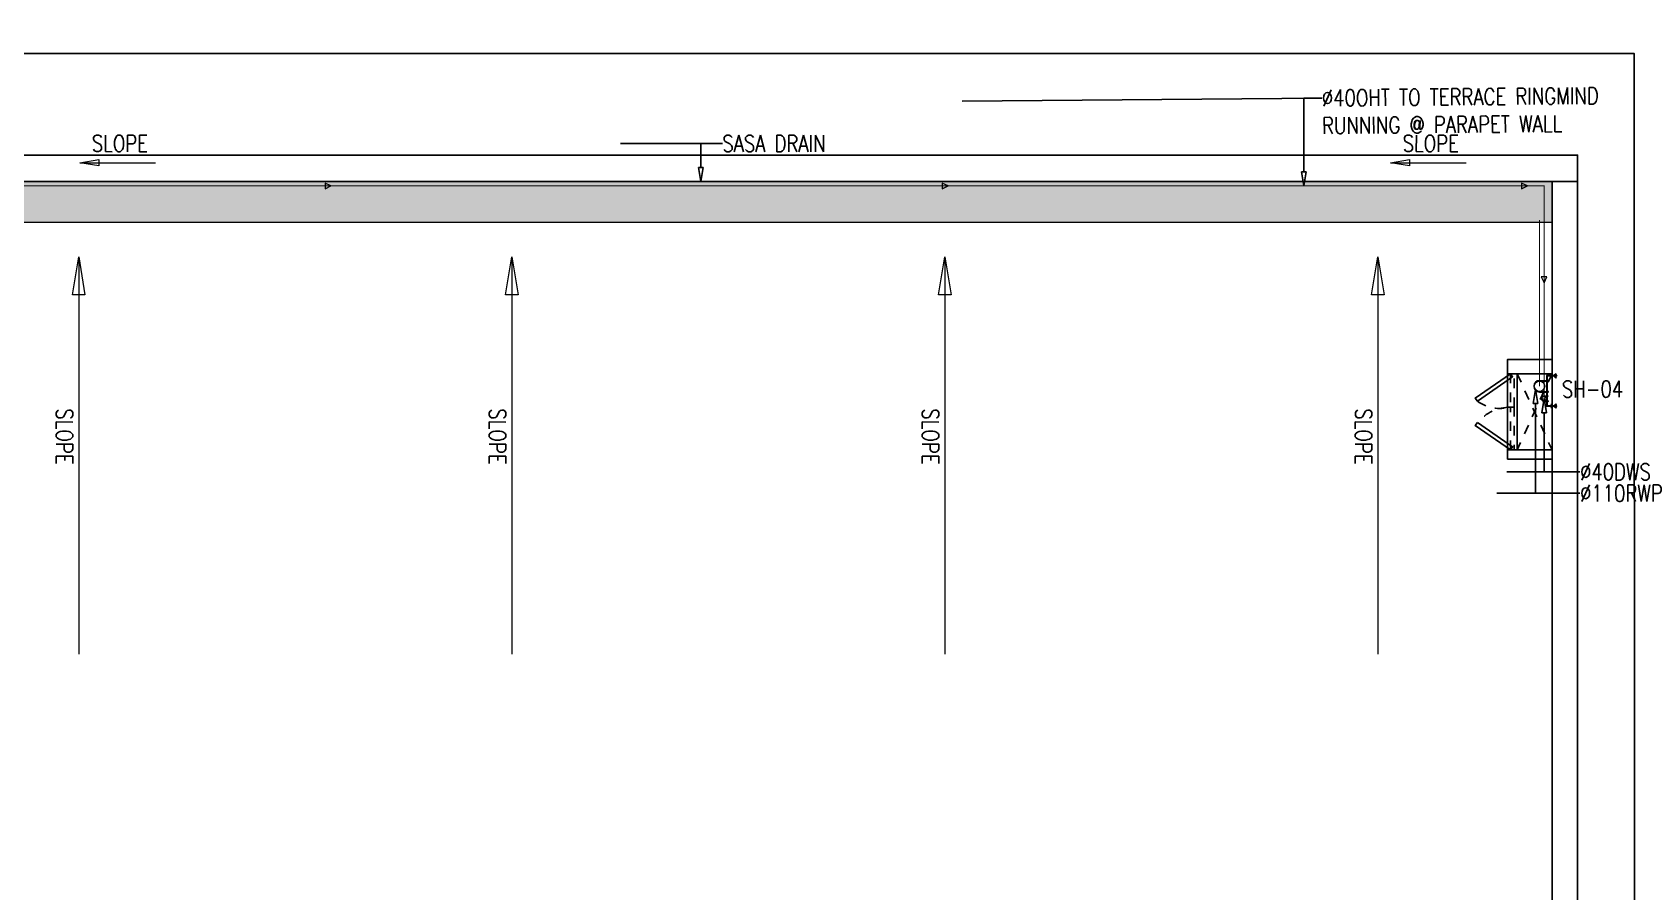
# Model space of a CAD drawing. Header units: metres. Extents: x 42 to 199, y -121 to 268.
# Drawn here: x 112.84 to 129.83, y 137.92 to 147 of the extents above; entities that cross this region are included whole.
import ezdxf
from ezdxf import colors
from ezdxf.entities.mleader import LeaderData, LeaderLine
from ezdxf.math import Vec2, Vec3

# ---------------------------------------------------------------- set-up
doc = ezdxf.new("R2010")
doc.units = ezdxf.units.M
doc.header["$LTSCALE"] = 0.3
doc.linetypes.add('DASHED', pattern=[0.75, 0.5, -0.25])
doc.linetypes.add('HIDDEN', pattern=[0.375, 0.25, -0.125])
doc.layers.get('0').update_dxf_attribs({"color": 8})
for name, color, linetype in [('A-DWV', 8, 'Continuous'), ('A-ELEVATION 3', 8, 'Continuous'), ('A-ELEVATION 5', 8, 'Continuous'), ('A-Hidden-Above', 8, 'HIDDEN'), ('AGI-RWP', 4, 'Continuous')]:
    doc.layers.add(name, color=color, linetype=linetype)
for name, color, linetype, lineweight in [('AGI- TEXT', 7, 'Continuous', 0), ('AGI-EX RAIN WATER', 4, 'Continuous', 0), ('AGI-PHE -DWS-RINGMOND', 151, 'Continuous', 0), ('DA HOUSE ARCH LAYOUT', 8, 'Continuous', 9), ('PHE - DWS', 3, 'DASHED', 0), ('PHE CLAMP', 7, 'Continuous', 0), ('PHE-BWS', 3, 'Continuous', 0), ('PHE-CLAMP', 7, 'Continuous', 0), ('PHE-RWP', 4, 'HIDDEN', 0)]:
    doc.layers.add(name, color=color, linetype=linetype, lineweight=lineweight)
doc.styles.add('ROMANS', font='romans.shx', dxfattribs={"width": 0.8, "height": 0.5})
doc.styles.get("Standard").update_dxf_attribs({"font": 'arial.ttf'})
doc.styles.add('T225', font='romans.shx', dxfattribs={"width": 0.8, "height": 0.25})
doc.dimstyles.get("Standard").update_dxf_attribs({"dimtxt": 0.3, "dimasz": 0.25, "dimexe": 0.18, "dimexo": 0.0625, "dimgap": 0.09, "dimtad": 0, "dimtih": 1, "dimtoh": 1, "dimzin": 0, "dimdsep": 46, "dimtxsty": 'Standard', "dimblk": 'ARCHTICK', "dimcen": 0.09, "dimclrd": 256, "dimclre": 256, "dimclrt": 256, "dimadec": 0, "dimazin": 0, "dimtfac": 1, "dimtofl": 0, "dimtmove": 0, "dimatfit": 3, "dimfxl": 1, "dimtolj": 1, "dimtzin": 0, "dimlwd": -1, "dimlwe": -1, "dimarcsym": 0})

# ---------------------------------------------------------------- blocks, each defined once
blk = doc.blocks.new('SCREEN')
at = {"layer": 'A-ELEVATION 3', "color": 8, "transparency": 33554495}
blk.add_lwpolyline([(208.0660177825221, 31.01688879953048), (208.0660177825221, 27.01688879953898), (217.9362436759412, 27.01663293339863), (217.9362436759412, 36.81714465857829), (229.1208616185122, 36.81637776903358), (229.1208616329733, 37.56688879953882), (229.7212897127737, 37.56688879953882), (229.7203624070499, 46.95094970110929), (209.7550146734799, 46.95094954343227)], dxfattribs=at)
blk = doc.blocks.new('DA HOUSE ARCH LAYOUT')
at = {"layer": 'A-ELEVATION 3', "color": 8, "transparency": 33554534}
blk.add_lwpolyline([(-0.2549999999982333, 191.4700000000011), (16.74000000000052, 191.4700000000011), (16.7402976878513, 202.1101177603483), (19.24016151059868, 202.1100478194787, 0.764694442728418), (19.70037576576379, 201.9649999999921), (32.02480460077811, 201.9649991620494), (32.0248039731282, 200.7849998279213), (29.99076466433689, 200.7849998312053), (29.9907652899235, 197.2700000000017, 0.546786974153738), (30.73141554190852, 196.9340368020484, -0.1246971877189889), (31.35049952685654, 197.0908715502681, -0.4142135623730918), (32.65079210646047, 195.7905789706642, -0.4142135623731015), (31.35049952685654, 194.4902863910603, -0.1318520333812736), (30.59750665066758, 194.7099690781808, 0.5099980252209538), (29.99076528992339, 194.2396953047503), (29.99076524310306, 187.4700925782379), (30.22076524310307, 187.4700925782379), (30.22093078401286, 185.2613448709391, 0.2897575956743871)], format="xyb", dxfattribs=at)
at = {"color": 8}
blk.add_wipeout([(-11.74999999999864, 187.3699463236045), (-11.74999999999864, 207.62995821467445), (32.724807862820114, 207.62994788606994), (32.72433998361139, 197.1700000000009), (20.940000278969055, 197.1700000000009), (20.940000278969055, 187.37000016470216)], dxfattribs=at).dxf.layer = 'A-ELEVATION 5'
at = {"layer": 'A-DWV', "color": 8, "linetype": 'Continuous'}
for points in [[(30.96641732712118, 203.7298733139449), (31.33868589237528, 203.9870915422483), (31.31594775041174, 204.0200001566228), (30.94367918515763, 203.7627819283194)], [(30.96641732712118, 203.5051516368782), (31.33868589237528, 203.2479334085748), (31.31594775041174, 203.2150247942004), (30.94367918515763, 203.4722430225037)]]:
    blk.add_lwpolyline(points, close=True, dxfattribs=at)
at = {"layer": 'A-ELEVATION 3', "color": 8, "transparency": 33554687}
for points in [[(32.0248033896662, 206.0503583701579), (-0.7000316850013633, 206.0503556803178), (-0.7000316850013633, 206.3299051428594), (32.0248033896662, 206.3299078326995)], [(31.75479042795223, 206.0503570252378), (32.0248033896662, 206.0503570252378), (32.0248033896662, 198.2999221980201), (31.75479042795223, 198.2999221980201)], [(31.28594775041171, 204.0200001566228), (31.75479042795223, 204.0200001566228), (31.75479042795223, 204.1699999671239), (31.28594775041171, 204.1699999671239)], [(31.38594775041167, 203.2150247942004), (31.38594775041167, 204.0200001566228), (31.28594775041171, 204.0200001566228), (31.28594775041171, 203.2150247942004)], [(31.28594775041171, 203.1150247942004), (31.75479042795223, 203.1150247942004), (31.75479042795223, 203.2150247942004), (31.28594775041171, 203.2150247942004)]]:
    blk.add_lwpolyline(points, close=True, dxfattribs=at)
at = {"layer": 'A-Hidden-Above', "color": 8}
for p, q in [((31.38594775041167, 204.0200001566228), (31.75479042795223, 203.2150247942004)), ((31.75479042795223, 204.0200001566228), (31.38594775041167, 203.2150247942004))]:
    blk.add_line(p, q, dxfattribs=at)
for points in [[(31.3559477504117, 203.6675124754116), (31.3559477504117, 204.0200001566228), (31.31594775041174, 204.0200001566228), (31.31594775041174, 203.6675124754116)], [(31.3559477504117, 203.6675124754116), (31.3559477504117, 203.2150247942004), (31.31594775041174, 203.2150247942004), (31.31594775041174, 203.6675124754116)]]:
    blk.add_lwpolyline(points, close=True, dxfattribs=at)
for centre, radius, start, end in [((31.20564205533083, 204.0599863384438), 0.4076801191262248, 234.0700873732238, 285.6981420291478), ((31.32488055083206, 203.1908669643474), 0.4767292083991826, 91.07365294303601, 138.7571508650525)]:
    blk.add_arc(centre, radius, start, end, dxfattribs=at)
at = {"layer": 'A-Hidden-Above', "color": 8, "ltscale": 0.25}
blk.add_blockref('SCREEN', (-197.0960582708815, 160.4531112004621), dxfattribs=at)
blk = doc.blocks.new('GFHDGFGHFD')
at = {"layer": 'PHE-CLAMP'}
for p, q in [((63416.16442029153, -441.5214311680647), (63371.80687241627, -441.5213703662048)), ((63416.16442029153, -441.5214305720183), (63371.80687241627, -441.5213698418702)), ((63416.16442029153, -449.8935961327406), (63371.80687963647, -449.8936343756395)), ((63416.16442029153, -449.8935956559035), (63371.80687963647, -449.8936338988024)), ((63416.16442029153, -452.8907795748564), (63416.16442029153, -438.5500436625334)), ((63416.16442029153, -452.8907790980193), (63416.16442029153, -438.5500431856963)), ((63424.40965871488, -442.1878014407012), (63416.16442169224, -442.1878014407012)), ((63424.40965871488, -442.1878008446547), (63416.16442169224, -442.1878008446547)), ((63424.40965868508, -449.1149074635359), (63416.16442169224, -449.1149074635359)), ((63424.40965868508, -449.1149068674895), (63416.16442169224, -449.1149068674895)), ((63424.40965871488, -437.8943582377287), (63416.83131782686, -437.8943581185194)), ((63424.40965871488, -437.8943576416823), (63416.83131782686, -437.8943576416823)), ((63424.40965868508, -453.5464651188704), (63416.83131779706, -453.5464651188704)), ((63424.40965868508, -453.546464522824), (63416.83131779706, -453.546464522824)), ((63424.40965868508, -455.9998454651686), (63424.40965871488, -435.4409777722212)), ((63424.40965868508, -455.9998449883315), (63424.40965871488, -435.4409772953841)), ((63431.07107938801, -422.0604849657866), (63427.00658701335, -422.0604848465773)), ((63427.00658701335, -422.0604848465773), (63427.00658689415, -469.2422239384505)), ((63431.07107938801, -422.0604843697402), (63427.00658701335, -422.0604843697402)), ((63427.00658701335, -422.0604843697402), (63427.00658689415, -469.2422234616133)), ((63427.00658692395, -455.930788000569), (63427.00658695375, -435.3719206652495)), ((63427.00658692395, -455.9307874045226), (63427.00658695375, -435.3719201884123)), ((63427.00658689415, -469.2422239384505), (63431.07107929861, -469.2422239384505)), ((63427.00658689415, -469.2422234616133), (63431.07107929861, -469.2422234616133)), ((63431.07107929861, -469.2422239384505), (63431.07107938801, -422.0604849657866)), ((63431.07107929861, -469.2422234616133), (63431.07107938801, -422.0604843697402)), ((63464.31221507465, -442.776087244496), (63431.07107932841, -442.6762528023573)), ((63464.31221507465, -442.7760867676589), (63431.07107932841, -442.6762523255202)), ((63464.31221504485, -448.8525112471434), (63431.07107932841, -448.7526768050047)), ((63464.31221504485, -448.8525107703063), (63431.07107932841, -448.7526763281676)), ((63431.99163614189, -443.6956758103224), (63431.23737688338, -447.8150909743163)), ((63431.99163614189, -443.6956753334853), (63431.23737688338, -447.8150904974791)), ((63435.3546609429, -443.7027113041731), (63434.60040168439, -447.8221265873763)), ((63435.3546609429, -443.7027105889174), (63434.60040168439, -447.8221261105391)), ((63438.71768577372, -443.709746440396), (63437.96342669403, -447.8291617235991)), ((63438.71768577372, -443.7097458443495), (63437.96342669403, -447.8291612467619)), ((63442.08071075355, -443.716782053456), (63441.32645152484, -447.8361972174498)), ((63442.08071075355, -443.7167815766188), (63441.32645152484, -447.8361966214034)), ((63445.44373555457, -443.7238173088881), (63444.68947629606, -447.8432325920912)), ((63445.44373555457, -443.7238167128417), (63444.68947629606, -447.8432321152541)), ((63448.80676038539, -443.7308526835295), (63448.05250109707, -447.8502679667326)), ((63448.80676038539, -443.7308520874831), (63448.05250109707, -447.8502674898955)), ((63470.58092112814, -423.1132204136702), (63450.02236710464, -442.776087244496)), ((63470.58092112814, -423.1132198176238), (63450.02236710464, -442.7760867676589)), ((63470.58092100894, -468.5153781971785), (63450.02236707484, -448.8525112471434)), ((63470.58092100894, -468.5153777203413), (63450.02236707484, -448.8525107703063)), ((63452.16978560363, -443.7378880581709), (63451.41552634512, -447.8573032221648)), ((63452.16978560363, -443.7378874621245), (63451.41552634512, -447.8573027453276)), ((63455.53281040465, -443.7449233136031), (63454.77855114614, -447.8643383583876)), ((63455.53281040465, -443.7449227175566), (63454.77855114614, -447.8643378815505)), ((63458.89583520567, -443.7519585690352), (63458.14157615577, -447.8713739714476)), ((63458.89583520567, -443.751958092198), (63458.14157615577, -447.8713734946105)), ((63462.2588602153, -443.7589939436766), (63461.50460095679, -447.8784092268797)), ((63462.2588602153, -443.7589934668395), (63461.50460095679, -447.8784087500426)), ((63477.71130342757, -430.5684077343794), (63464.31221507465, -443.3837295374724)), ((63477.71130342757, -430.568407138333), (63464.31221507465, -443.3837290606352)), ((63464.31221507465, -442.776087244496), (63464.31221504485, -448.8525112471434)), ((63464.31221507465, -442.7760867676589), (63464.31221504485, -448.8525107703063)), ((63477.71130333816, -461.0601908764693), (63464.31221504485, -448.244868954167)), ((63477.71130333816, -461.0601903996321), (63464.31221504485, -448.2448684773299)), ((63474.9391124097, -449.8022229275557), (63465.94050975119, -449.8022229275557)), ((63474.9391124097, -449.8022224507185), (63465.94050975119, -449.8022223315093)), ((63474.9391124395, -441.7767153582427), (63465.99243237053, -441.7767153582427)), ((63474.9391124395, -441.7767148814055), (63465.99243237053, -441.7767147621962)), ((63474.9391124097, -453.6155223450514), (63469.92751340543, -453.6155223450514)), ((63474.9391124097, -453.615521749005), (63469.92751340543, -453.615521749005)), ((63474.9391124395, -437.9634158215376), (63469.97943599497, -437.9634158215376)), ((63474.9391124395, -437.9634153447005), (63469.97943599497, -437.9634153447005)), ((63470.58092112814, -423.1132204136702), (63477.71130342757, -430.5684077343794)), ((63470.58092112814, -423.1132198176238), (63477.71130342757, -430.568407138333)), ((63477.71130333816, -461.0601908764693), (63470.58092100894, -468.5153781971785)), ((63477.71130333816, -461.0601903996321), (63470.58092100894, -468.5153777203413)), ((63474.9391124395, -437.9634158215376), (63474.9391124097, -453.6155223450514)), ((63474.9391124395, -437.9634153447005), (63474.9391124097, -453.615521749005)), ((63483.6230333594, -442.7455157837721), (63474.9391124395, -442.7455156645628)), ((63483.6230333594, -442.7455151877257), (63474.9391124395, -442.7455151877257)), ((63483.6230333296, -448.8525112471434), (63474.9391124097, -448.8525112471434)), ((63483.6230333296, -448.8525107703063), (63474.9391124097, -448.8525107703063)), ((63475.85044757997, -443.7143519720885), (63475.09618829166, -447.8643384775969)), ((63475.85044757997, -443.714351376042), (63475.09618829166, -447.8643378815505)), ((63479.21347235118, -443.721386989102), (63478.45921353971, -447.8713740906569)), ((63479.21347235118, -443.7213865122649), (63478.45921353971, -447.8713734946105)), ((63482.57649759924, -443.7284224829527), (63481.82223834073, -447.8784092268797)), ((63482.57649759924, -443.7284220061156), (63481.82223834073, -447.8784087500426)), ((63483.6230333296, -446.2096910080763), (63483.50796346342, -447.8784092268797)), ((63483.6230333296, -446.2096905312392), (63483.50796346342, -447.8784087500426)), ((63483.6230333594, -442.7455157837721), (63483.6230333296, -448.8525112471434)), ((63483.6230333594, -442.7455151877257), (63483.6230333296, -448.8525107703063))]:
    blk.add_line(p, q, dxfattribs=at)
for centre, radius, start, end in [((63416.87629254138, -438.6070953211638), 0.714154543229398, 86.38922105019607, 184.5820601874807), ((63416.87629254138, -438.6070947251173), 0.714154543229398, 86.38922105019607, 184.5820601874807), ((63416.87629233276, -452.8337280354353), 0.714154543229398, 184.5820597592248, 273.6107785087016), ((63416.87629233276, -452.8337275585982), 0.714154543229398, 184.5820597592248, 273.6107785087016), ((63425.70570071017, -435.5666013560149), 1.302115769448283, 2.489810021209232, 174.4637004594756), ((63425.70570071017, -435.5666008791777), 1.302115769448283, 2.489810021209232, 174.4637004594756), ((63425.70570068037, -455.8742220005843), 1.302115769448283, 185.5362991115522, 357.5101897651456), ((63425.70570068037, -455.8742214045378), 1.302115769448283, 185.5362991115522, 357.5101897651456), ((63433.3893847016, -444.1804886660429), 1.479440691843173, 97.21709453834181, 160.8707643617731), ((63433.3893847016, -444.1804880699965), 1.479440691843173, 97.21709453834181, 160.8707643617731), ((63433.20277498638, -447.3355443081709), 1.479440691843173, 284.733630909158, 340.8044970311096), ((63433.20277498638, -447.3355438313338), 1.479440691843173, 284.733630909158, 340.8044970311096), ((63436.75240950262, -444.1875238022658), 1.479440691843173, 97.21709453834181, 160.8707643617731), ((63436.75240950262, -444.1875233254286), 1.479440691843173, 97.21709453834181, 160.8707643617731), ((63436.56579978739, -447.3425796828124), 1.479440691843173, 284.2649724355953, 340.8044970311096), ((63436.56579978739, -447.3425792059752), 1.479440691843173, 284.2649724355953, 340.8044970311096), ((63440.11543433343, -444.1945594153258), 1.479440691843173, 97.21709453834181, 160.8707643617731), ((63440.11543433343, -444.1945589384886), 1.479440691843173, 97.21709453834181, 160.8707643617731), ((63439.92882500564, -447.3496150574538), 1.479440691843173, 284.733630909158, 340.8044970311096), ((63439.92882500564, -447.3496145806166), 1.479440691843173, 284.733630909158, 340.8044970311096), ((63443.47845910465, -444.2015946707579), 1.479440691843173, 97.21709453834181, 160.8707643617731), ((63443.47845910465, -444.2015941939208), 1.479440691843173, 97.21709453834181, 160.8707643617731), ((63443.29184980666, -447.3566505513045), 1.479440691843173, 284.2649724355953, 340.8044970311096), ((63443.29184980666, -447.3566500744673), 1.479440691843173, 284.2649724355953, 340.8044970311096), ((63446.8414843527, -444.2086300453993), 1.479440691843173, 97.21709453834181, 160.8707643617731), ((63446.8414843527, -444.2086295685622), 1.479440691843173, 97.21709453834181, 160.8707643617731), ((63446.65487463748, -447.3636856875273), 1.479440691843173, 283.780925081239, 340.8044970311096), ((63446.65487463748, -447.3636852106902), 1.479440691843173, 283.780925081239, 340.8044970311096), ((63450.20450936233, -444.2156654200408), 1.479440691843173, 97.21709453834181, 160.8707643617731), ((63450.20450936233, -444.2156649432036), 1.479440691843173, 97.21709453834181, 160.8707643617731), ((63450.01789961731, -447.3707205853316), 1.479440691843173, 277.2170945383418, 340.8044970311096), ((63450.01789961731, -447.3707210621687), 1.479440691843173, 277.2170945383418, 340.8044970311096), ((63453.56753419315, -444.2227007946822), 1.479440691843173, 97.21709453834181, 160.8707643617731), ((63453.56753419315, -444.222700317845), 1.479440691843173, 97.21709453834181, 160.8707643617731), ((63453.38092441832, -447.3777565560194), 1.479440691843173, 277.2170945383418, 340.8044970311096), ((63453.38092441832, -447.3777560791823), 1.479440691843173, 277.2170945383418, 340.8044970311096), ((63456.93055896436, -444.2297360501143), 1.479440691843173, 97.21709453834181, 160.8707643617731), ((63456.93055896436, -444.2297354540678), 1.479440691843173, 97.21709453834181, 160.8707643617731), ((63456.74394924914, -447.3847916922423), 1.479440691843173, 277.2170945383418, 340.8044970311096), ((63456.74394924914, -447.3847912154051), 1.479440691843173, 277.2170945383418, 340.8044970311096), ((63460.29358376538, -444.2367713055464), 1.479440691843173, 97.21709453834181, 160.8707643617731), ((63460.29358376538, -444.2367705902907), 1.479440691843173, 97.21709453834181, 160.8707643617731), ((63460.10697449719, -447.391827186093), 1.479440691843173, 277.2170945383418, 340.8044970311096), ((63460.10697449719, -447.3918265900465), 1.479440691843173, 277.2170945383418, 340.8044970311096), ((63463.65660880481, -444.2438069186064), 1.479440691843173, 97.21709453834181, 160.8707643617731), ((63463.65660880481, -444.2438062033507), 1.479440691843173, 97.21709453834181, 160.8707643617731), ((63473.69856183206, -447.3777565560194), 1.479440691843173, 326.9848748612696, 340.8044970311096), ((63473.69856183206, -447.3777560791823), 1.479440691843173, 326.9848748612696, 340.8044970311096), ((63477.2481963483, -444.1991644701811), 1.479440691843173, 97.21709453834181, 160.8707643617731), ((63477.2481963483, -444.1991638741347), 1.479440691843173, 97.21709453834181, 160.8707643617731), ((63477.06158663308, -447.3847918114516), 1.479440691843173, 277.2170945383418, 340.8044970311096), ((63477.06158663308, -447.3847913346144), 1.479440691843173, 277.2170945383418, 340.8044970311096), ((63480.61122111951, -444.2061999640318), 1.479440691843173, 97.21709453834181, 160.8707643617731), ((63480.61122111951, -444.2061993679854), 1.479440691843173, 97.21709453834181, 160.8707643617731), ((63480.42461140429, -447.391827186093), 1.479440691843173, 277.2170945383418, 340.8044970311096), ((63480.42461140429, -447.3918267092558), 1.479440691843173, 277.2170945383418, 340.8044970311096), ((63482.11033697402, -447.391827186093), 1.479440691843173, 277.2170945383418, 340.8044970311096), ((63482.11033697402, -447.3918267092558), 1.479440691843173, 277.2170945383418, 340.8044970311096), ((63483.97424615895, -444.2132353386733), 1.479440691843173, 103.7328848242568, 160.8707643617731), ((63483.97424615895, -444.2132347426268), 1.479440691843173, 103.7328848242568, 160.8707643617731)]:
    blk.add_arc(centre, radius, start, end, dxfattribs=at)
blk = doc.blocks.new('CARE - DWS')
at = {"layer": 'PHE - DWS', "ltscale": 0.025}
h = blk.add_hatch(color=256, dxfattribs=at)
h.paths.add_polyline_path([(-1.8626451e-09, 24.47783232480288, -0.404273194992781), (24.46363768912852, 0.8334904238581657), (24.46363681927323, -0.8335159197449684, -0.3820590465330287), (1.881901554763316, -24.40538305230439), (-1.88188948482275, -24.40538398176432, -0.9622430997248241)])
h.paths.add_polyline_path([(-1.8626451e-09, -21.2141213491559, 1), (-1.8626451e-09, 21.2141213491559, 1)], flags=16)
for radius in [24.47783232563058, 21.21412134887984]:
    blk.add_circle((0, 0), radius, dxfattribs=at)
blk = doc.blocks.new('CLAMP DW')
at = {"layer": 'PHE CLAMP', "color": 7, "linetype": 'Continuous'}
for p, q in [((-29.46354842447545, 0.4875577240381972), (-29.46354842447545, -24.47543000813312)), ((-24.46354842447545, 0.4875577240381972), (-24.46354842447545, -24.47543000813312)), ((-33.88735743976972, -36.19892166512102), (-33.88736441279276, -32.69890115129681)), ((-21.53970196898063, -37.6989058577062), (-32.38734567583548, -37.69892746734315)), ((-29.46354842445299, -32.69889233828144), (-29.46353069112742, -41.60057958333768)), ((-25.96350719701787, -43.10058140081214), (-27.96351892719317, -43.1005853855598)), ((-24.46351914181852, -32.69888237812444), (-24.46350140849296, -41.60056962203925)), ((-20.03969618045571, -36.19889407893329), (-20.03970315347875, -32.69887356510909)), ((20.0453120844897, -36.19890603281263), (20.04530511267161, -32.69891740465809)), ((21.54531018425129, -37.69889816977499), (32.39285506757564, -37.6988765603349)), ((24.46908079943751, -32.69890859172301), (24.46909853260152, -41.60051474118055)), ((25.96909663122169, -43.10050687814291), (27.96909014101425, -43.10050289457298)), ((29.46906453111551, -32.69889863165676), (29.46908226427952, -41.60050478111429)), ((33.89284718969949, -36.19887844801765), (33.8928402178814, -32.69888981872169))]:
    blk.add_line(p, q, dxfattribs=at)
at = {"layer": 'PHE CLAMP', "color": 7}
for p, q in [((29.46905328257503, 0.4148494402206851), (29.46906453108909, -24.47543369550567)), ((24.46904994658325, -1.004900524472759), (24.46906453109477, -24.47544626343733))]:
    blk.add_line(p, q, dxfattribs=at)
for radius in [29.48797946463543, 24.48797946463543]:
    blk.add_arc((-0.0009491305854681, -0.0101471206144197), radius, 357.8789302765012, 182.475436234448, dxfattribs=at)
at = {"layer": 'PHE CLAMP', "color": 7, "linetype": 'Continuous'}
for centre, radius, start, end in [((-32.38734866411085, -36.19891867684564), 1.500008792146241, 180.0001141922252, 270.0001141922252), ((-27.96352191546855, -41.60057659506229), 1.500008792146241, 180.0001141922252, 270.0001141922252), ((-25.96351018415182, -41.60057261031464), 1.500008792146241, 270.0001141922252, 0.0001141922252526), ((-21.53970495725602, -36.19889706720868), 1.500008792146241, 270.0001141922252, 0.0001141922252526), ((21.54530719600313, -36.19890304456447), 1.499995126859234, 180.0001141922252, 270.0001141922252), ((25.96909364297353, -41.60051175293238), 1.499995126859234, 180.0001141922252, 270.0001141922252), ((27.96908715276609, -41.60050776936245), 1.499995126859234, 270.0001141922252, 0.0001141922251993), ((32.39285207932748, -36.19888143512439), 1.499995126859234, 270.0001141922252, 0.0001141922251993)]:
    blk.add_arc(centre, radius, start, end, dxfattribs=at)
at = {"layer": 'PHE - DWS', "rotation": 180}
blk.add_blockref('CARE - DWS', (0, 0), dxfattribs=at)
blk = doc.blocks.new('RWP - RISER 160')
at = {"layer": 'PHE CLAMP'}
for p, q in [((-98.85942948667801, 122.4704098583097), (-98.85944344045127, 115.4659216239233)), ((-95.85750000865663, 125.4723274051939), (-74.14842932892498, 125.4722841583825)), ((-90.00641173543406, 0), (-90.00621971499642, 106.6445817844251)), ((-90.00619046157223, 115.4659039872313), (-90.00615497305988, 133.2805891659154)), ((-87.00422549492214, 136.2825067126869), (-83.0016607725993, 136.282498739376)), ((-79.99999999860302, 0.0004798713198397), (-79.99980797991157, 106.6445618500074)), ((-79.99977874348406, 115.4658840536067), (-79.99974325508809, 133.2805692316106)), ((-71.14651181118097, 122.4703546512974), (-71.14652576483786, 115.4658664169146)), ((71.14651181118097, 122.4703546512974), (71.14652576483786, 115.4658664169146)), ((95.85750000865663, 125.4723274051939), (74.14842932892498, 125.4722841583825)), ((79.99977874348406, 115.4658840536067), (79.99974325508809, 133.2805692316106)), ((79.99999999860302, 0.0004798713198397), (79.99980797991157, 106.6445618500074)), ((87.00422549492214, 136.2825067126869), (83.0016607725993, 136.282498739376)), ((90.00619046157223, 115.4659039872313), (90.00615497305988, 133.2805891659154)), ((90.00641173543406, 0), (90.00621971499642, 106.6445817844251)), ((98.85942948667801, 122.4704098583097), (98.85944344045127, 115.4659216239233))]:
    blk.add_line(p, q, dxfattribs=at)
for centre, radius, start, end in [((-95.85750598926096, 122.4704038784948), 3.00192353007014, 89.99988584779545, 179.9998858630116), ((0, 0), 90.0064117354503, 180, 0), ((-87.00423147552645, 133.2805831861005), 3.00192353007014, 89.99988584779545, 179.9998858630116), ((-83.00166675343644, 133.2805752121057), 3.00192353007014, 359.9998858630116, 89.99988584779545), ((-74.14843530952929, 122.4703606317962), 3.00192353007014, 359.9998858630116, 89.99988584779545), ((74.14843530952929, 122.4703606317962), 3.00192353007014, 90.00011414553444, 180.0001141369883), ((83.00166675343644, 133.2805752121057), 3.00192353007014, 90.00011414553444, 180.0001141369883), ((87.00423147552645, 133.2805831861005), 3.00192353007014, 0.0001141369883656, 90.00011414553444), ((95.85750598926096, 122.4704038784948), 3.00192353007014, 0.0001141369883656, 90.00011414553444)]:
    blk.add_arc(centre, radius, start, end, dxfattribs=at)
at = {"layer": 'PHE-RWP', "linetype": 'ByBlock'}
blk.add_circle((0, 0), 80, dxfattribs=at)
blk = doc.blocks.new('_ArchTick')
at = {"color": 6, "linetype": 'ByBlock', "const_width": 0.045}
blk.add_lwpolyline([(-0.1499999999999773, -0.1500000000000909), (0.1499999999999773, 0.1500000000000909)], dxfattribs=at)
blk = doc.blocks.new('direction')
at = {"color": 0}
blk.add_lwpolyline([(-1.224999999976717, 2.450000000004366), (0, 0), (1.224999999976717, 2.450000000004366), (-1.224999999976717, 2.450000000004366)], dxfattribs=at)
blk = doc.blocks.new('_ClosedBlank')
at = {"color": 0, "linetype": 'ByBlock', "lineweight": -2}
for p, q in [((-1, 0.1666666666666667), (0, 0)), ((-1, 0.1666666666666667), (-1, -0.1666666666666667)), ((0, 0), (-1, -0.1666666666666667))]:
    blk.add_line(p, q, dxfattribs=at)

msp = doc.modelspace()

# ---------------------------------------------------------------- block references
at = {"layer": 'DA HOUSE ARCH LAYOUT'}
msp.add_blockref('DA HOUSE ARCH LAYOUT', (97.14617690863253, -60.62801776344169), dxfattribs=at)

# ---------------------------------------------------------------- next in the draw order: hatches: boundary and pattern name
at = {"layer": 'AGI-EX RAIN WATER'}
h = msp.add_hatch(dxfattribs=at)
h.set_pattern_fill('ANGLE', color=256, scale=0.05)
h.set_pattern_definition([(0, (0, 0), (0, 0.3492500000000001), [0.254, -0.09525]), (90, (0, 0), (-0.3492500000000001, 2.138539473011066e-17), [0.254, -0.09525])])
h.paths.add_polyline_path([(104.5661075616964, 144.99444695069), (104.5661076450122, 145.42444695069), (96.44615584536214, 145.4241831648779), (96.44615584536214, 144.9941831648779)])
h.paths.add_polyline_path([(110.611176864051, 144.9945806764302), (110.6111769473668, 145.4245806764302), (104.6411089324115, 145.4245806764302), (104.6411089324115, 144.9945806764302)])
h.paths.add_polyline_path([(128.9009672734649, 144.9945806764302), (128.9009672734648, 145.4245806764302), (111.3837986340702, 145.4245806764302), (111.3837985322163, 144.9945806764302)])

# ---------------------------------------------------------------- next in the draw order: linework, layer by layer
msp.add_lwpolyline([(111.3837986340702, 145.4245806764302), (111.3837985322163, 144.9945806764302), (128.9009672734649, 144.9945806764302), (128.9009672734651, 144.9945806764303), (128.9009672734649, 144.9945806764302), (128.9009672734648, 145.4245806764302)], close=True, dxfattribs=at)
at = {"layer": 'AGI-PHE -DWS-RINGMOND', "linetype": 'ByBlock', "ltscale": 0.25, "const_width": 0.01}
msp.add_lwpolyline([(92.53105614885115, 131.3447256487717), (92.58034498670807, 131.3447256487717), (92.58034498670807, 131.1412106031855), (87.05270823922436, 131.1412106031855), (87.05270823922436, 145.4080928212118), (94.00413427390257, 145.4080928212118), (94.00413427390257, 144.8543358647437), (95.082047494818, 144.8543358647437), (95.08204954482669, 145.3766459084346), (128.8169464269055, 145.3766459084346), (128.8169454002902, 143.1286281966433)], dxfattribs=at)
at = {"layer": 'AGI-RWP', "const_width": 0.01, "elevation": -2.157976579421135e-10}
msp.add_lwpolyline([(128.7689383021097, 143.2595341947349), (128.7689383021097, 145.0181506356237)], dxfattribs=at)
at = {"layer": 'PHE-CLAMP'}
for p, q in [((128.8422082209329, 143.3727987593849), (128.8422083861392, 143.0456273545972)), ((128.8507644716811, 143.36449788471), (128.8507646087499, 143.0539282336098))]:
    msp.add_line(p, q, dxfattribs=at)

# ---------------------------------------------------------------- next in the draw order: block references
at = {"layer": 'AGI-EX RAIN WATER', "xscale": 0.0006870492739757116, "yscale": 0.0006870492739757116, "zscale": 0.0006870492739757116, "rotation": 269.9998968358839}
msp.add_blockref('RWP - RISER 160', (128.7689383021097, 143.2595341947349), dxfattribs=at)
at = {"layer": 'PHE CLAMP', "xscale": 0.02499999999999996, "yscale": 0.02499999999999996, "zscale": 0.02499999999999996, "rotation": 90.00000000000124}
for p in [(115.9940058709918, 145.3766459084346), (122.5173037577801, 145.3766459084346), (128.6401504070989, 145.3766459084345)]:
    msp.add_blockref('direction', p, dxfattribs=at)
at = {"layer": 'PHE CLAMP', "xscale": 0.02499999999999996, "yscale": 0.02499999999999996, "zscale": 0.02499999999999996}
msp.add_blockref('direction', (128.8169459135979, 144.353309836687), dxfattribs=at)
at = {"layer": 'PHE-BWS', "xscale": -0.00100943602873165, "yscale": 0.00100943602873165, "zscale": 0.00100943602873165, "rotation": 90}
msp.add_blockref('CLAMP DW', (128.8173655156136, 143.1286281966433, 3.50498605560472e-09), dxfattribs=at)
at = {"layer": 'PHE-CLAMP', "xscale": -0.0009914745083166722, "yscale": 0.0009914745083166722, "zscale": 0.0009914745083166722, "rotation": 180}
for p in [(66.01067715380626, 142.9267406899203), (66.01067732614865, 142.6078701715219)]:
    msp.add_blockref('GFHDGFGHFD', p, dxfattribs=at)

# ---------------------------------------------------------------- next in the draw order: texts
at = {"layer": 'AGI- TEXT', "color": 0, "width": 117.8434983269017, "style": 'ROMANS'}
for s, insert, char_height, attachment_point, rotation in [('\\pxql;SLOPE', (231.3090282208746, 145.4178174814561), 0.1749999999999999, 9, 359.84373891976577), ('\\pxql;SLOPE', (245.165609055694, 145.4178174814561), 0.1749999999999999, 9, 359.84373891976577), ('SLOPE', (113.2656514721184, 143.0252878065919), 0.175, 1, 269.8426986751224), ('SLOPE', (117.8428624528543, 143.0252878065919), 0.175, 1, 269.8426986751224), ('SLOPE', (122.4200734335902, 143.0252878065919), 0.175, 1, 269.8426986751224), ('SLOPE', (126.997284414326, 143.0252878065919), 0.175, 1, 269.8426986751224)]:
    msp.add_mtext(s, dxfattribs=dict(at, insert=insert, char_height=char_height, attachment_point=attachment_point, rotation=rotation))
at = {"layer": 'AGI- TEXT', "color": 1, "insert": (246.8481749707422, 143.6392979538045), "char_height": 0.175, "width": 117.8434983269017, "attachment_point": 3, "rotation": 0.1573013248776227, "style": 'ROMANS'}
msp.add_mtext('\\pxql;SH-04', dxfattribs=at)

# ---------------------------------------------------------------- next in the draw order: leaders
at = {"color": 1}
for points, override in [([(113.3388939408096, 145.6222872572403, 29.77760175099684), (114.1377930607873, 145.6222872572402, 29.77760175099684)], {"dimscale": 20, "dimtxt": 150, "dimasz": 0.01, "dimexe": 3, "dimexo": 3, "dimgap": 2, "dimzin": 12, "dimcen": 0, "dimclrd": 1, "dimadec": 2, "dimazin": 3, "dimtfac": 1, "dimtofl": 1, "dimldrblk": 'ClosedBlank', "dimtvp": 50, "dimlwd": 13, "dimlwe": 13, "dimarcsym": 1}), ([(127.195474775629, 145.6222872572403, 29.77760175099684), (127.9943738956067, 145.6222872572402, 29.77760175099684)], {"dimscale": 20, "dimtxt": 150, "dimasz": 0.01, "dimexe": 3, "dimexo": 3, "dimgap": 2, "dimzin": 12, "dimcen": 0, "dimclrd": 1, "dimadec": 2, "dimazin": 3, "dimtfac": 1, "dimtofl": 1, "dimldrblk": 'ClosedBlank', "dimtvp": 50, "dimlwd": 13, "dimlwe": 13, "dimarcsym": 1}), ([(113.3282685117937, 144.6271222099496), (113.3282685117937, 140.4286378157042)], {"dimscale": 20, "dimtxt": 150, "dimasz": 0.02, "dimexe": 3, "dimexo": 3, "dimgap": 2, "dimzin": 12, "dimcen": 0, "dimclrd": 1, "dimadec": 2, "dimazin": 3, "dimtfac": 1, "dimtofl": 1, "dimldrblk": 'ClosedBlank', "dimtvp": 50, "dimlwd": 13, "dimlwe": 13, "dimarcsym": 1}), ([(117.9054794925295, 144.6271222099496), (117.9054794925295, 140.4286378157042)], {"dimscale": 20, "dimtxt": 150, "dimasz": 0.02, "dimexe": 3, "dimexo": 3, "dimgap": 2, "dimzin": 12, "dimcen": 0, "dimclrd": 1, "dimadec": 2, "dimazin": 3, "dimtfac": 1, "dimtofl": 1, "dimldrblk": 'ClosedBlank', "dimtvp": 50, "dimlwd": 13, "dimlwe": 13, "dimarcsym": 1}), ([(122.4826904732654, 144.6271222099496), (122.4826904732654, 140.4286378157042)], {"dimscale": 20, "dimtxt": 150, "dimasz": 0.02, "dimexe": 3, "dimexo": 3, "dimgap": 2, "dimzin": 12, "dimcen": 0, "dimclrd": 1, "dimadec": 2, "dimazin": 3, "dimtfac": 1, "dimtofl": 1, "dimldrblk": 'ClosedBlank', "dimtvp": 50, "dimlwd": 13, "dimlwe": 13, "dimarcsym": 1}), ([(127.0599014540012, 144.6271222099496), (127.0599014540012, 140.4286378157042)], {"dimscale": 20, "dimtxt": 150, "dimasz": 0.02, "dimexe": 3, "dimexo": 3, "dimgap": 2, "dimzin": 12, "dimcen": 0, "dimclrd": 1, "dimadec": 2, "dimazin": 3, "dimtfac": 1, "dimtofl": 1, "dimldrblk": 'ClosedBlank', "dimtvp": 50, "dimlwd": 13, "dimlwe": 13, "dimarcsym": 1})]:
    msp.add_leader(points, dimstyle='Standard', override=override, dxfattribs=at)
at = {"layer": 'AGI-EX RAIN WATER'}
ml = msp.add_multileader_mtext('Standard', dxfattribs=at)
ml.set_content('SASA DRAIN', color=1, style='T225')
ml.set_leader_properties()
ml.set_arrow_properties(name='CLOSEDBLANK')
ml.build(insert=Vec2(0, 0))
ml.multileader.update_dxf_attribs({"text_right_attachment_type": 6, "text_top_attachment_type": 0, "text_bottom_attachment_type": 0, "dogleg_length": 0.36, "arrow_head_size": 0.15})
ctx = ml.context
ctx.base_point, ctx.char_height, ctx.arrow_head_size, ctx.landing_gap_size, ctx.plane_origin, ctx.plane_x_axis, ctx.plane_y_axis = Vec3(120.131271256945, 145.8251067464229), 0.175, 0.15, 0, Vec3(2424.253562362612, 91.78052025855837), Vec3(1, -8.403000517631654e-15), Vec3(8.403000517631654e-15, 1)
ctx.right_attachment = 6
notes = []
notes.append((ctx, [(1, (1, 1, 0), (119.9023647239208, 145.8251067464229), (1, -8.401892570651583e-15), 0.2289065330241963, [(0, [(119.9023647239208, 145.4224115653211)], 256, [])])]))
ctx.mtext.insert, ctx.mtext.text_direction, ctx.mtext.rotation, ctx.mtext.flow_direction = Vec3(120.131271256945, 145.9126067464229), Vec3(1, -8.403000517631654e-15), 6.283185307179578, 5
ml = msp.add_multileader_mtext('Standard', dxfattribs=at)
ml.set_content('%%C110RWP', color=1, style='T225')
ml.set_leader_properties()
ml.set_arrow_properties(name='CLOSEDBLANK')
ml.build(insert=Vec2(0, 0))
ml.multileader.update_dxf_attribs({"text_right_attachment_type": 6, "text_top_attachment_type": 0, "text_bottom_attachment_type": 0, "dogleg_length": 0.4712894121170119, "arrow_head_size": 0.15})
ctx = ml.context
ctx.base_point, ctx.char_height, ctx.arrow_head_size, ctx.landing_gap_size, ctx.plane_origin, ctx.plane_x_axis, ctx.plane_y_axis = Vec3(129.1967931702171, 142.1285957218185, 3.50498605560472e-09), 0.175, 0.15, 0, Vec3(2433.206365162109, 196.5445996397682, 3.50498605560472e-09), Vec3(1, 8.403000517631654e-15), Vec3(-8.403000517631654e-15, 1)
ctx.right_attachment = 6
notes.append((ctx, [(1, (1, 1, 0), (128.7255037581001, 142.1285957218185, 3.50498605560472e-09), (1, 8.401892570651581e-15), 0.4712894121170119, [(0, [(128.7255037581001, 143.2258522218435, 3.50498605560472e-09)], 256, [])])]))
ctx.mtext.insert, ctx.mtext.text_direction, ctx.mtext.rotation, ctx.mtext.flow_direction = Vec3(129.1967931702171, 142.2160957218185, 3.50498605560472e-09), Vec3(1, 8.403000517631654e-15), 8.403000517631654e-15, 5
at = {"layer": 'AGI-PHE -DWS-RINGMOND', "linetype": 'ByBlock', "ltscale": 0.25}
ml = msp.add_multileader_mtext('Standard', dxfattribs=at)
ml.set_content('%%C40OHT TO TERRACE RINGMIND RUNNING @ PARAPET WALL ', color=1, style='T225')
ml.set_leader_properties()
ml.set_arrow_properties(name='CLOSEDBLANK')
ml.build(insert=Vec2(0, 0))
ml.multileader.update_dxf_attribs({"text_right_attachment_type": 6, "text_top_attachment_type": 0, "text_bottom_attachment_type": 0, "dogleg_length": 0.36, "arrow_head_size": 0.15})
ctx = ml.context
ctx.base_point, ctx.char_height, ctx.arrow_head_size, ctx.landing_gap_size, ctx.plane_origin, ctx.plane_x_axis, ctx.plane_y_axis = Vec3(126.4678708450915, 146.3053298852302), 0.175, 0.15, 0, Vec3(-2181.919561675697, 178.8578101671143), Vec3(0.9999629258018301, 0.008610866497841277), Vec3(-0.008610866497841277, 0.9999629258018301)
ctx.right_attachment = 6
notes.append((ctx, [(0, (1, 1, 0), (126.2788345953948, 146.3037020589705), (0.9999629258018301, 0.008610866497841277), 0.1890432583238895, [(0, [(126.2788345953948, 145.3766459084346)], 256, [])])]))
ctx.mtext.insert, ctx.mtext.text_direction, ctx.mtext.rotation, ctx.mtext.width, ctx.mtext.flow_direction = Vec3(126.4671173942729, 146.3928266412379), Vec3(0.9999629258018301, 0.008610866497841277), 0.008610972913076368, 3.762572321100318, 5
at = {"layer": 'PHE - DWS', "linetype": 'ByBlock', "ltscale": 0.25}
ml = msp.add_multileader_mtext('Standard', dxfattribs=at)
ml.set_content('%%C40DWS', color=1, style='T225')
ml.set_leader_properties()
ml.set_arrow_properties(name='CLOSEDBLANK')
ml.build(insert=Vec2(0, 0))
ml.multileader.update_dxf_attribs({"text_right_attachment_type": 6, "text_top_attachment_type": 0, "text_bottom_attachment_type": 0, "dogleg_length": 0.6009531774348573, "arrow_head_size": 0.15})
ctx = ml.context
ctx.base_point, ctx.char_height, ctx.arrow_head_size, ctx.landing_gap_size, ctx.plane_origin, ctx.plane_x_axis, ctx.plane_y_axis = Vec3(129.1967931702171, 142.354516543543, 3.50498605560472e-09), 0.175, 0.15, 0, Vec3(2433.168573397174, 196.7705204614927, 3.50498605560472e-09), Vec3(1, 8.403000517631654e-15), Vec3(-8.403000517631654e-15, 1)
ctx.right_attachment = 6
notes.append((ctx, [(1, (1, 1, 0), (128.8173757584827, 142.354516543543, 3.50498605560472e-09), (1, 8.401892570651581e-15), 0.379417411734434, [(0, [(128.8173757584827, 143.1286291547299, 3.50498605560472e-09)], 256, [])])]))
ctx.mtext.insert, ctx.mtext.text_direction, ctx.mtext.rotation, ctx.mtext.flow_direction = Vec3(129.1967931702171, 142.442016543543, 3.50498605560472e-09), Vec3(1, 8.403000517631654e-15), 8.403000517631654e-15, 5
for ctx, leaders in notes:
    for number, flags, end, landing, length, lines in leaders:
        leader = LeaderData()
        leader.index, (leader.has_last_leader_line, leader.has_dogleg_vector, leader.attachment_direction) = number, flags
        leader.last_leader_point, leader.dogleg_vector, leader.dogleg_length = Vec3(end), Vec3(landing), length
        for number, points, colour, breaks in lines:
            line = LeaderLine()
            line.index, line.vertices, line.color, line.breaks = number, Vec3.list(points), colors.encode_raw_color(colour), breaks
            leader.lines.append(line)
        ctx.leaders.append(leader)

doc.saveas('drawing.dxf')
